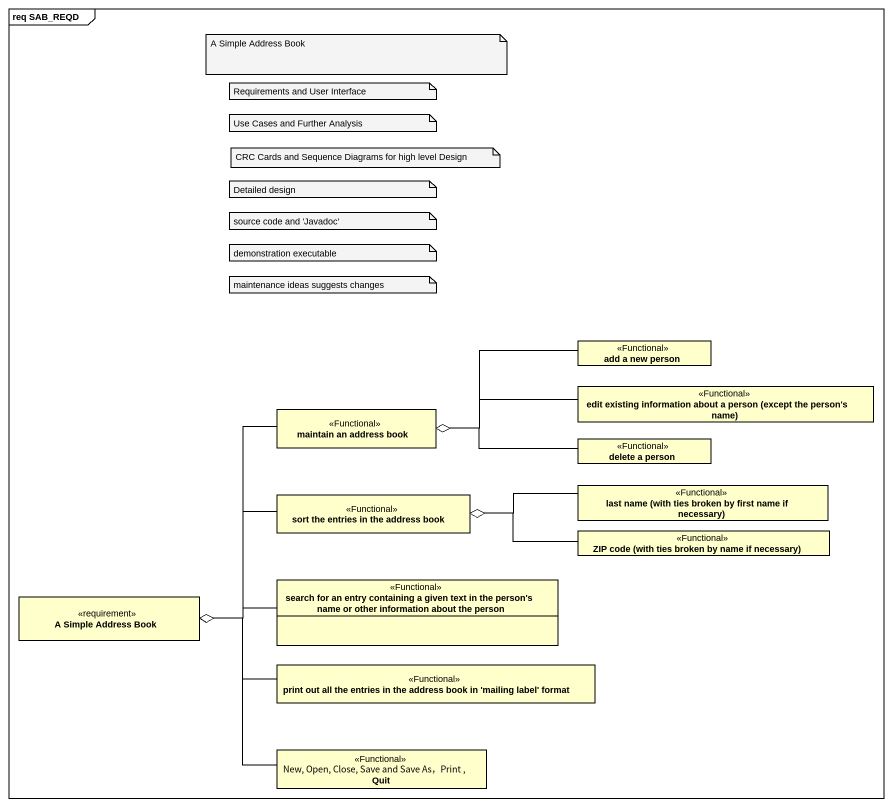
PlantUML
@startuml
mainframe req SAB_REQD
hide circle
hide empty members
class "add a new person" as add_a_new_person <<Functional>>
class "edit existing information about a person (except the person's name)" as edit_existing_information <<Functional>>
class "maintain an address book" as maintain_an_address_book <<Functional>>
class "delete a person" as delete_a_person <<Functional>>
class "sort the entries in the address book" as sort_the_entries_in_the <<Functional>>
class "last name (with ties broken by first name if necessary)" as last_name_with_ties_broken <<Functional>>
class "ZIP code (with ties broken by name if necessary)" as ZIP_code_with_ties_broken <<Functional>>
class "search for an entry containing a given text in the person's name or other information about the person" as search_for_an_entry <<Functional>>
class "A Simple Address Book" as A_Simple_Address_Book <<requirement>>
class "print out all the entries in the address book in 'mailing label' format" as print_out_all_the_entries <<Functional>>
class "New, Open, Close, Save and Save As，Print , Quit" as New_Open_Close_Save_and <<Functional>>
add_a_new_person -left-o maintain_an_address_book
edit_existing_information -left-o maintain_an_address_book
maintain_an_address_book --o A_Simple_Address_Book
delete_a_person -left-o maintain_an_address_book
sort_the_entries_in_the -left-o A_Simple_Address_Book
last_name_with_ties_broken -left-o sort_the_entries_in_the
ZIP_code_with_ties_broken -left-o sort_the_entries_in_the
search_for_an_entry -left-o A_Simple_Address_Book
print_out_all_the_entries -left-o A_Simple_Address_Book
New_Open_Close_Save_and -left-o A_Simple_Address_Book
note as N1
  A Simple Address Book
end note
note as N2
  Requirements and User Interface
end note
note as N3
  Use Cases and Further Analysis
end note
note as N4
  CRC Cards and Sequence Diagrams for high level Design
end note
note as N5
  Detailed design
end note
note as N6
  source code and 'Javadoc'
end note
note as N7
  demonstration executable
end note
note as N8
  maintenance ideas suggests changes
end note
@enduml
